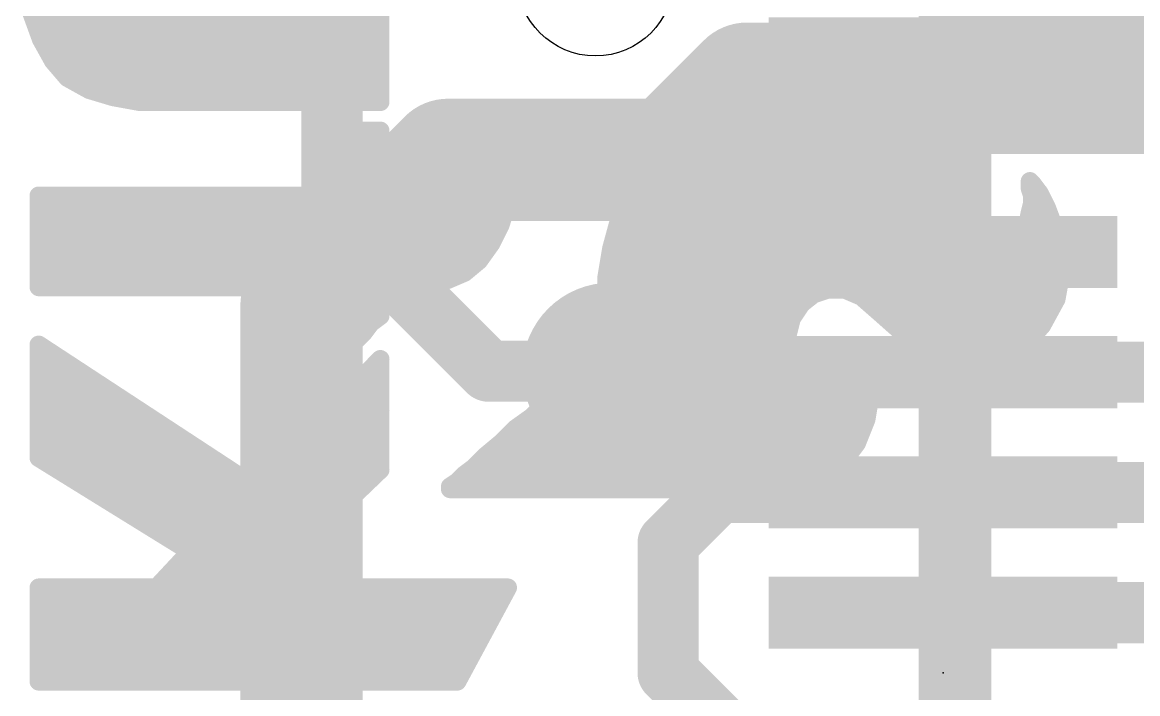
# Model space of a CAD drawing. Extents: x -29 to 78, y -18 to 28.
# Drawn here: x 2.523 to 7.159, y 10.708 to 13.5 of the extents above; entities that cross this region are included whole.
import ezdxf

# ---------------------------------------------------------------- set-up
doc = ezdxf.new("R2010")
doc.units = 0
for name, color, linetype in [('1', 12, 'CONTINUOUS'), ('16', 53, 'CONTINUOUS'), ('18', 110, 'CONTINUOUS'), ('20', 53, 'CONTINUOUS'), ('22', 40, 'CONTINUOUS'), ('23', 53, 'CONTINUOUS'), ('51', 53, 'CONTINUOUS')]:
    doc.layers.add(name, color=color, linetype=linetype)

# ---------------------------------------------------------------- blocks, each defined once
blk = doc.blocks.new('RECT')
blk.add_solid([(-0.5, -0.5), (0.5, -0.5), (-0.5, 0.5), (0.5, 0.5)])
blk = doc.blocks.new('ROUNDV')
at = {"const_width": 0.5}
blk.add_lwpolyline([(0, -0.25, 1), (0, 0.25, 1), (0, -0.25)], format="xyb", dxfattribs=at)

msp = doc.modelspace()

# ---------------------------------------------------------------- linework, layer by layer
at = {"layer": '1'}
for points, const_width in [([(6.35, 15.875), (6.35, 5.715)], 0.2032), ([(5.5353, 13.245), (5.2185, 12.9282)], 0.508), ([(6.35, 13.245), (5.5353, 13.245)], 0.508), ([(6.35, 13.245), (9.181, 13.245)], 0.5842), ([(4.2922, 12.9282), (3.683, 12.319)], 0.508), ([(5.2185, 12.9282), (4.2922, 12.9282)], 0.508), ([(3.683, 12.319), (3.683, 9.398)], 0.508), ([(4.973, 12.045), (4.969, 12.049)], 0.254), ([(6.35, 12.045), (4.973, 12.045)], 0.254), ([(6.35, 12.045), (11.41, 12.045)], 0.254), ([(5.4169, 11.545), (5.207, 11.3351)], 0.254), ([(6.35, 11.545), (5.4169, 11.545)], 0.254), ([(6.35, 11.545), (9.41, 11.545)], 0.254), ([(5.207, 11.3351), (5.207, 10.795)], 0.254), ([(6.35, 11.045), (7.37, 11.045)], 0.254), ([(5.207, 10.795), (5.457, 10.545)], 0.254)]:
    msp.add_lwpolyline(points, dxfattribs=dict(at, const_width=const_width))
for points, const_width in [([(5.5353, 13.372, 1), (5.5353, 13.118)], 0.254), ([(5.6251, 13.1552, 1), (5.4455, 13.3348)], 0.254), ([(6.35, 13.3911, 1), (6.35, 13.099)], 0.2921), ([(6.35, 13.118, 1), (6.35, 13.372)], 0.254), ([(4.2922, 13.0552, 1), (4.2922, 12.8012)], 0.254), ([(4.382, 12.8384, 1), (4.2024, 13.018)], 0.254), ([(5.2185, 12.8012, 1), (5.2185, 13.0552)], 0.254), ([(5.1287, 13.018, 1), (5.3083, 12.8384)], 0.254), ([(3.81, 12.319, 1), (3.556, 12.319)], 0.254), ([(3.5932, 12.4088, 1), (3.7728, 12.2292)], 0.254), ([(5.0139, 12.0939, 1), (4.9241, 12.0041)], 0.127), ([(4.973, 12.1085, 1), (4.973, 11.9815)], 0.127), ([(4.9281, 12.0001, 1), (5.0179, 12.0899)], 0.127), ([(6.35, 12.1085, 1), (6.35, 11.9815)], 0.127), ([(6.35, 11.9815, 1), (6.35, 12.1085)], 0.127), ([(5.4169, 11.6085, 1), (5.4169, 11.4815)], 0.127), ([(5.4619, 11.5001, 1), (5.372, 11.5899)], 0.127), ([(6.35, 11.6085, 1), (6.35, 11.4815)], 0.127), ([(6.35, 11.4815, 1), (6.35, 11.6085)], 0.127), ([(5.2705, 11.3351, 1), (5.1435, 11.3351)], 0.127), ([(5.1621, 11.38, 1), (5.2519, 11.2901)], 0.127), ([(6.35, 11.1085, 1), (6.35, 10.9815)], 0.127), ([(5.2519, 10.8399, 1), (5.1621, 10.7501)], 0.127), ([(5.1435, 10.795, 1), (5.2705, 10.795)], 0.127)]:
    msp.add_lwpolyline(points, format="xyb", dxfattribs=dict(at, const_width=const_width))
at = {"layer": '16'}
for points, const_width in [([(6.35, 15.875), (6.35, 5.715)], 0.2032), ([(3.81, 12.7), (3.81, 15.494)], 0.254), ([(4.461, 12.049), (3.81, 12.7)], 0.254), ([(4.969, 12.049), (4.461, 12.049)], 0.254)]:
    msp.add_lwpolyline(points, dxfattribs=dict(at, const_width=const_width))
at = {"layer": '16', "const_width": 0.127}
for points in [[(3.8549, 12.7449, 1), (3.7651, 12.6551)], [(3.7465, 12.7, 1), (3.8735, 12.7)], [(4.461, 12.1125, 1), (4.461, 11.9855)], [(4.4161, 12.0041, 1), (4.5059, 12.0939)], [(4.969, 11.9855, 1), (4.969, 12.1125)]]:
    msp.add_lwpolyline(points, format="xyb", dxfattribs=at)
at = {"layer": '20'}
msp.add_circle((4.905, 13.685), 0.325, dxfattribs=at)
at = {"layer": '22', "const_width": 0.0762}
for points in [[(4.011, 13.169), (4.011, 13.549)], [(2.561, 13.539), (2.601, 13.429)], [(2.5798, 13.4874), (4.011, 13.4874)], [(2.601, 13.429), (2.651, 13.339)], [(2.6109, 13.4112), (4.011, 13.4112)], [(2.651, 13.339), (2.711, 13.269)], [(2.6544, 13.335), (4.011, 13.335)], [(2.711, 13.269), (2.801, 13.219)], [(2.7294, 13.2588), (4.011, 13.2588)], [(5.521, 13.199), (5.701, 13.249)], [(5.701, 13.249), (5.881, 13.259)], [(5.8774, 13.2588), (5.8821, 13.2588)], [(5.881, 13.259), (6.041, 13.229)], [(6.041, 13.229), (6.181, 13.179)], [(2.801, 13.219), (2.901, 13.189)], [(2.901, 13.189), (3.011, 13.169)], [(2.9362, 13.1826), (4.011, 13.1826)], [(5.341, 13.099), (5.521, 13.199)], [(5.4915, 13.1826), (6.1709, 13.1826)], [(6.181, 13.179), (6.301, 13.109)], [(3.011, 13.169), (4.011, 13.169)], [(5.251, 13.029), (5.341, 13.099)], [(5.3543, 13.1064), (6.3039, 13.1064)], [(6.301, 13.109), (6.391, 13.029)], [(4.011, 13.049), (3.751, 13.049)], [(3.751, 13.049), (3.751, 12.779)], [(4.011, 12.779), (4.011, 13.049)], [(4.531, 13.069), (4.251, 13.069)], [(4.251, 13.069), (4.251, 12.899)], [(4.541, 13.049), (4.531, 13.069)], [(4.541, 12.759), (4.541, 13.049)], [(3.751, 13.0302), (4.011, 13.0302)], [(4.251, 13.0302), (4.541, 13.0302)], [(5.171, 12.949), (5.251, 13.029)], [(5.2525, 13.0302), (6.3897, 13.0302)], [(6.391, 13.029), (6.431, 12.949)], [(3.751, 12.954), (4.011, 12.954)], [(4.251, 12.954), (4.541, 12.954)], [(5.101, 12.869), (5.171, 12.949)], [(5.176, 12.954), (6.4285, 12.954)], [(6.351, 12.949), (6.291, 12.929)], [(6.431, 12.949), (6.351, 12.949)], [(4.251, 12.899), (4.241, 12.859)], [(6.271, 12.899), (6.261, 12.869)], [(6.291, 12.929), (6.271, 12.899)], [(3.751, 12.8778), (4.011, 12.8778)], [(4.241, 12.859), (4.221, 12.819)], [(4.2457, 12.8778), (4.541, 12.8778)], [(5.041, 12.769), (5.101, 12.869)], [(5.1087, 12.8778), (6.2639, 12.8778)], [(6.261, 12.869), (6.261, 12.799)], [(4.221, 12.819), (4.191, 12.799)], [(6.711, 12.809), (6.711, 12.839)], [(6.711, 12.839), (6.721, 12.829)], [(6.721, 12.779), (6.711, 12.809)], [(6.721, 12.829), (6.751, 12.789)], [(3.751, 12.779), (2.591, 12.779)], [(2.591, 12.779), (2.591, 12.399)], [(3.751, 12.8016), (4.011, 12.8016)], [(4.091, 12.779), (4.011, 12.779)], [(4.131, 12.789), (4.091, 12.779)], [(4.171, 12.789), (4.131, 12.789)], [(4.191, 12.799), (4.171, 12.789)], [(4.1949, 12.8016), (4.541, 12.8016)], [(4.511, 12.659), (4.541, 12.759)], [(5.001, 12.669), (5.041, 12.769)], [(5.0606, 12.8016), (6.261, 12.8016)], [(6.261, 12.799), (6.301, 12.719)], [(6.7135, 12.8016), (6.7416, 12.8016)], [(6.721, 12.749), (6.721, 12.779)], [(6.751, 12.789), (6.781, 12.729)], [(2.591, 12.7254), (4.5309, 12.7254)], [(5.0236, 12.7254), (6.2978, 12.7254)], [(6.301, 12.719), (6.321, 12.689)], [(6.711, 12.709), (6.721, 12.749)], [(6.7151, 12.7254), (6.7824, 12.7254)], [(6.781, 12.729), (6.811, 12.649)], [(4.971, 12.559), (5.001, 12.669)], [(6.321, 12.689), (6.351, 12.649)], [(6.701, 12.659), (6.711, 12.709)], [(2.591, 12.6492), (4.5061, 12.6492)], [(4.471, 12.579), (4.511, 12.659)], [(4.9956, 12.6492), (6.3509, 12.6492)], [(6.351, 12.649), (6.371, 12.619)], [(6.371, 12.619), (6.401, 12.589)], [(6.651, 12.579), (6.681, 12.619)], [(6.681, 12.619), (6.701, 12.659)], [(6.6961, 12.6492), (6.8109, 12.6492)], [(6.811, 12.649), (6.841, 12.559)], [(2.591, 12.573), (4.4667, 12.573)], [(4.421, 12.509), (4.471, 12.579)], [(4.9748, 12.573), (6.433, 12.573)], [(6.401, 12.589), (6.441, 12.569)], [(6.621, 12.559), (6.651, 12.579)], [(6.642, 12.573), (6.8363, 12.573)], [(4.951, 12.439), (4.971, 12.559)], [(6.441, 12.569), (6.471, 12.549)], [(6.471, 12.549), (6.511, 12.539)], [(6.511, 12.539), (6.541, 12.529)], [(6.541, 12.529), (6.571, 12.539)], [(6.571, 12.539), (6.591, 12.549)], [(6.591, 12.549), (6.621, 12.559)], [(6.841, 12.559), (6.841, 12.459)], [(2.591, 12.4968), (4.4064, 12.4968)], [(4.361, 12.459), (4.421, 12.509)], [(4.9606, 12.4968), (6.841, 12.4968)], [(4.291, 12.429), (4.361, 12.459)], [(4.951, 12.249), (4.951, 12.439)], [(6.841, 12.459), (6.821, 12.349)], [(2.591, 12.4206), (4.2686, 12.4206)], [(2.591, 12.399), (3.751, 12.399)], [(3.751, 12.399), (3.751, 12.009)], [(4.011, 12.279), (4.011, 12.399)], [(4.011, 12.399), (4.211, 12.399)], [(4.211, 12.399), (4.291, 12.429)], [(4.951, 12.4206), (6.834, 12.4206)], [(5.871, 12.389), (5.811, 12.369)], [(5.941, 12.389), (5.871, 12.389)], [(6.011, 12.359), (5.941, 12.389)], [(3.751, 12.3444), (4.011, 12.3444)], [(4.951, 12.3444), (5.7803, 12.3444)], [(5.811, 12.369), (5.761, 12.329)], [(6.091, 12.289), (6.011, 12.359)], [(6.0277, 12.3444), (6.8185, 12.3444)], [(6.821, 12.349), (6.761, 12.239)], [(5.761, 12.329), (5.721, 12.269)], [(3.751, 12.2682), (3.9966, 12.2682)], [(3.941, 12.209), (3.971, 12.249)], [(3.971, 12.249), (4.011, 12.279)], [(4.941, 12.189), (4.951, 12.249)], [(4.951, 12.2682), (5.7208, 12.2682)], [(5.721, 12.269), (5.701, 12.189)], [(6.181, 12.209), (6.091, 12.289)], [(6.1144, 12.2682), (6.7769, 12.2682)], [(3.781, 12.049), (3.941, 12.209)], [(6.261, 12.139), (6.181, 12.209)], [(6.761, 12.239), (6.681, 12.149)], [(3.491, 11.569), (2.591, 12.159)], [(2.591, 12.159), (2.591, 11.689)], [(3.751, 12.192), (3.924, 12.192)], [(4.911, 12.139), (4.941, 12.189)], [(4.9415, 12.192), (5.7018, 12.192)], [(5.701, 12.189), (5.701, 12.109)], [(6.2004, 12.192), (6.7192, 12.192)], [(2.591, 12.1158), (2.6569, 12.1158)], [(3.751, 12.1158), (3.8478, 12.1158)], [(4.831, 12.039), (4.911, 12.139)], [(4.8924, 12.1158), (5.701, 12.1158)], [(5.701, 12.109), (5.711, 12.059)], [(6.351, 12.089), (6.261, 12.139)], [(6.3028, 12.1158), (6.6345, 12.1158)], [(6.681, 12.149), (6.611, 12.099)], [(4.011, 12.099), (3.491, 11.569)], [(4.011, 11.639), (4.011, 12.099)], [(6.011, 12.059), (6.021, 12.069)], [(6.021, 12.069), (6.031, 12.049)], [(6.441, 12.069), (6.351, 12.089)], [(6.521, 12.069), (6.441, 12.069)], [(6.611, 12.099), (6.521, 12.069)], [(2.591, 12.0396), (2.7731, 12.0396)], [(3.751, 12.009), (3.781, 12.049)], [(3.751, 12.0396), (3.774, 12.0396)], [(3.9527, 12.0396), (4.011, 12.0396)], [(4.771, 11.989), (4.831, 12.039)], [(4.8315, 12.0396), (5.7188, 12.0396)], [(5.711, 12.059), (5.731, 12.009)], [(5.981, 11.989), (5.991, 12.019)], [(5.991, 12.019), (6.011, 12.059)], [(6.0013, 12.0396), (6.031, 12.0396)], [(6.031, 12.049), (6.031, 12.029)], [(6.031, 12.029), (6.041, 11.989)], [(4.641, 11.859), (4.771, 11.989)], [(5.731, 12.009), (5.751, 11.979)], [(5.751, 11.979), (5.781, 11.949)], [(5.941, 11.949), (5.981, 11.989)], [(6.041, 11.989), (6.041, 11.909)], [(2.591, 11.9634), (2.8894, 11.9634)], [(3.878, 11.9634), (4.011, 11.9634)], [(4.7454, 11.9634), (5.7666, 11.9634)], [(5.781, 11.949), (5.821, 11.929)], [(5.821, 11.929), (5.851, 11.919)], [(5.881, 11.919), (5.911, 11.929)], [(5.911, 11.929), (5.941, 11.949)], [(5.9554, 11.9634), (6.041, 11.9634)], [(2.591, 11.8872), (3.0056, 11.8872)], [(3.8032, 11.8872), (4.011, 11.8872)], [(4.6692, 11.8872), (6.0374, 11.8872)], [(5.851, 11.919), (5.881, 11.919)], [(6.041, 11.909), (6.031, 11.849)], [(4.571, 11.809), (4.641, 11.859)], [(6.031, 11.849), (5.991, 11.749)], [(2.591, 11.811), (3.1219, 11.811)], [(3.7284, 11.811), (4.011, 11.811)], [(4.511, 11.749), (4.571, 11.809)], [(4.5738, 11.811), (6.0158, 11.811)], [(4.451, 11.699), (4.511, 11.749)], [(5.991, 11.749), (5.961, 11.709)], [(2.591, 11.7348), (3.2381, 11.7348)], [(3.6537, 11.7348), (4.011, 11.7348)], [(4.401, 11.649), (4.451, 11.699)], [(4.494, 11.7348), (5.9804, 11.7348)], [(5.961, 11.709), (5.931, 11.659)], [(2.591, 11.689), (3.221, 11.299)], [(2.6401, 11.6586), (3.3543, 11.6586)], [(3.5789, 11.6586), (4.011, 11.6586)], [(4.361, 11.619), (4.401, 11.649)], [(4.4106, 11.6586), (5.9303, 11.6586)], [(5.931, 11.659), (5.881, 11.629)], [(3.501, 11.149), (4.011, 11.639)], [(4.331, 11.589), (4.361, 11.619)], [(5.821, 11.599), (5.761, 11.579)], [(5.881, 11.629), (5.821, 11.599)], [(2.7632, 11.5824), (3.4706, 11.5824)], [(3.5042, 11.5824), (3.9521, 11.5824)], [(4.301, 11.569), (4.331, 11.589)], [(4.301, 11.559), (4.301, 11.569)], [(5.581, 11.559), (4.301, 11.559)], [(4.3211, 11.5824), (5.7712, 11.5824)], [(5.761, 11.579), (5.581, 11.559)], [(2.8863, 11.5062), (3.8728, 11.5062)], [(3.0094, 11.43), (3.7935, 11.43)], [(3.1325, 11.3538), (3.7142, 11.3538)], [(3.221, 11.299), (3.081, 11.149)], [(3.201, 11.2776), (3.6348, 11.2776)], [(3.1299, 11.2014), (3.5555, 11.2014)], [(3.081, 11.149), (2.591, 11.149)], [(2.591, 11.149), (2.591, 10.759)], [(4.541, 11.149), (3.501, 11.149)], [(4.331, 10.759), (4.541, 11.149)], [(2.591, 11.1252), (4.5282, 11.1252)], [(2.591, 11.049), (4.4872, 11.049)], [(2.591, 10.9728), (4.4461, 10.9728)], [(2.591, 10.8966), (4.4051, 10.8966)], [(2.591, 10.8204), (4.3641, 10.8204)], [(2.591, 10.759), (4.331, 10.759)]]:
    msp.add_lwpolyline(points, dxfattribs=at)
at = {"layer": '22', "const_width": 0.0381}
for points in [[(2.5798, 13.5065, 1), (2.5798, 13.4684)], [(4.011, 13.4684, 1), (4.011, 13.5065)], [(2.6177, 13.4383, 1), (2.5843, 13.4197)], [(2.5831, 13.4225, 1), (2.6189, 13.4355)], [(2.6109, 13.4303, 1), (2.6109, 13.3922)], [(4.011, 13.3922, 1), (4.011, 13.4303)], [(2.6655, 13.3514, 1), (2.6365, 13.3266)], [(2.6343, 13.3297, 1), (2.6677, 13.3483)], [(2.6544, 13.3541, 1), (2.6544, 13.316)], [(4.011, 13.316, 1), (4.011, 13.3541)], [(2.7203, 13.2857, 1), (2.7017, 13.2523)], [(2.6965, 13.2566, 1), (2.7255, 13.2814)], [(2.7294, 13.2779, 1), (2.7294, 13.2398)], [(4.011, 13.2398, 1), (4.011, 13.2779)], [(5.6999, 13.268, 1), (5.7021, 13.23)], [(5.7061, 13.2306, 1), (5.6959, 13.2674)], [(5.8774, 13.2779, 1), (5.8774, 13.2398)], [(5.8845, 13.2777, 1), (5.8775, 13.2403)], [(5.8821, 13.24, 1), (5.8799, 13.278)], [(5.8821, 13.2398, 1), (5.8821, 13.2779)], [(6.0474, 13.2469, 1), (6.0346, 13.2111)], [(6.0375, 13.2103, 1), (6.0445, 13.2477)], [(2.8065, 13.2372, 1), (2.7955, 13.2008)], [(2.7917, 13.2023, 1), (2.8103, 13.2357)], [(2.9044, 13.2077, 1), (2.8976, 13.1703)], [(2.8955, 13.1708, 1), (2.9065, 13.2072)], [(2.9362, 13.2017, 1), (2.9362, 13.1636)], [(4.011, 13.1636, 1), (4.011, 13.2017)], [(5.4915, 13.2017, 1), (5.4915, 13.1636)], [(5.5159, 13.2174, 1), (5.5261, 13.1806)], [(5.5303, 13.1823, 1), (5.5117, 13.2157)], [(6.1906, 13.1955, 1), (6.1714, 13.1625)], [(6.1709, 13.1636, 1), (6.1709, 13.2017)], [(6.1746, 13.1611, 1), (6.1874, 13.1969)], [(3.011, 13.1881, 1), (3.011, 13.15)], [(3.0076, 13.1503, 1), (3.0144, 13.1877)], [(3.992, 13.169, 1), (4.0301, 13.169)], [(4.011, 13.15, 1), (4.011, 13.1881)], [(5.3317, 13.1157, 1), (5.3503, 13.0823)], [(5.3527, 13.084, 1), (5.3293, 13.114)], [(5.3543, 13.1255, 1), (5.3543, 13.0874)], [(6.3137, 13.1232, 1), (6.2883, 13.0948)], [(6.2914, 13.0925, 1), (6.3106, 13.1255)], [(6.3039, 13.0874, 1), (6.3039, 13.1255)], [(3.751, 13.0681, 1), (3.751, 13.03)], [(3.7701, 13.049, 1), (3.732, 13.049)], [(4.0301, 13.049, 1), (3.992, 13.049)], [(4.011, 13.03, 1), (4.011, 13.0681)], [(4.251, 13.0881, 1), (4.251, 13.05)], [(4.2701, 13.069, 1), (4.232, 13.069)], [(4.548, 13.0775, 1), (4.514, 13.0605)], [(4.5601, 13.049, 1), (4.522, 13.049)], [(4.524, 13.0405, 1), (4.558, 13.0575)], [(4.531, 13.05, 1), (4.531, 13.0881)], [(3.751, 13.0493, 1), (3.751, 13.0112)], [(4.011, 13.0112, 1), (4.011, 13.0493)], [(4.251, 13.0493, 1), (4.251, 13.0112)], [(4.541, 13.0112, 1), (4.541, 13.0493)], [(5.2393, 13.044, 1), (5.2627, 13.014)], [(5.2525, 13.0493, 1), (5.2525, 13.0112)], [(5.2645, 13.0155, 1), (5.2375, 13.0425)], [(6.408, 13.0375, 1), (6.374, 13.0205)], [(6.3783, 13.0148, 1), (6.4037, 13.0432)], [(6.3897, 13.0112, 1), (6.3897, 13.0493)], [(3.751, 12.9731, 1), (3.751, 12.935)], [(4.011, 12.935, 1), (4.011, 12.9731)], [(4.251, 12.9731, 1), (4.251, 12.935)], [(4.541, 12.935, 1), (4.541, 12.9731)], [(5.1575, 12.9625, 1), (5.1845, 12.9355)], [(5.1853, 12.9365, 1), (5.1567, 12.9615)], [(5.176, 12.9731, 1), (5.176, 12.935)], [(6.351, 12.968, 1), (6.351, 12.9299)], [(6.357, 12.9309, 1), (6.345, 12.9671)], [(6.4285, 12.935, 1), (6.4285, 12.9731)], [(6.431, 12.9299, 1), (6.431, 12.968)], [(4.2695, 12.8944, 1), (4.2325, 12.9036)], [(6.2891, 12.893, 1), (6.2529, 12.905)], [(6.285, 12.9471, 1), (6.297, 12.9109)], [(6.3069, 12.9184, 1), (6.2751, 12.9396)], [(6.414, 12.9405, 1), (6.448, 12.9575)], [(3.751, 12.8969, 1), (3.751, 12.8588)], [(4.011, 12.8588, 1), (4.011, 12.8969)], [(4.258, 12.8505, 1), (4.224, 12.8675)], [(4.2457, 12.8969, 1), (4.2457, 12.8588)], [(4.232, 12.899, 1), (4.2701, 12.899)], [(4.541, 12.8588, 1), (4.541, 12.8969)], [(5.0867, 12.8815, 1), (5.1153, 12.8565)], [(5.1173, 12.8592, 1), (5.0847, 12.8788)], [(5.1087, 12.8969, 1), (5.1087, 12.8588)], [(6.2801, 12.869, 1), (6.242, 12.869)], [(6.2429, 12.875, 1), (6.2791, 12.863)], [(6.2551, 12.9096, 1), (6.2869, 12.8884)], [(6.2639, 12.8588, 1), (6.2639, 12.8969)], [(4.204, 12.8275, 1), (4.238, 12.8105)], [(4.2316, 12.8031, 1), (4.2104, 12.8349)], [(4.2225, 12.8636, 1), (4.2595, 12.8544)], [(6.7245, 12.8525, 1), (6.6975, 12.8255)], [(6.7291, 12.815, 1), (6.6929, 12.803)], [(6.7301, 12.839, 1), (6.692, 12.839)], [(6.7362, 12.8404, 1), (6.7058, 12.8176)], [(6.7075, 12.8155, 1), (6.7345, 12.8425)], [(2.591, 12.798, 1), (2.591, 12.7599)], [(2.6101, 12.779, 1), (2.572, 12.779)], [(3.751, 12.8207, 1), (3.751, 12.7826)], [(3.732, 12.779, 1), (3.7701, 12.779)], [(3.751, 12.7599, 1), (3.751, 12.798)], [(4.011, 12.798, 1), (4.011, 12.7599)], [(3.992, 12.779, 1), (4.0301, 12.779)], [(4.011, 12.7826, 1), (4.011, 12.8207)], [(4.0864, 12.7975, 1), (4.0956, 12.7605)], [(4.091, 12.7599, 1), (4.091, 12.798)], [(4.131, 12.8081, 1), (4.131, 12.77)], [(4.1356, 12.7705, 1), (4.1264, 12.8075)], [(4.1625, 12.806, 1), (4.1795, 12.772)], [(4.171, 12.77, 1), (4.171, 12.8081)], [(4.1804, 12.8149, 1), (4.2016, 12.7831)], [(4.1949, 12.8207, 1), (4.1949, 12.7826)], [(4.1995, 12.782, 1), (4.1825, 12.816)], [(4.5592, 12.7535, 1), (4.5228, 12.7645)], [(4.541, 12.7826, 1), (4.541, 12.8207)], [(5.0247, 12.7788, 1), (5.0573, 12.7592)], [(5.0587, 12.7619, 1), (5.0233, 12.7761)], [(5.0606, 12.8207, 1), (5.0606, 12.7826)], [(6.278, 12.8075, 1), (6.244, 12.7905)], [(6.242, 12.799, 1), (6.2801, 12.799)], [(6.261, 12.7826, 1), (6.261, 12.8207)], [(6.692, 12.809, 1), (6.7301, 12.809)], [(6.7135, 12.8207, 1), (6.7135, 12.7826)], [(6.7401, 12.779, 1), (6.702, 12.779)], [(6.7029, 12.773, 1), (6.7391, 12.785)], [(6.768, 12.7975, 1), (6.734, 12.7805)], [(6.7358, 12.7776, 1), (6.7662, 12.8004)], [(6.7416, 12.7826, 1), (6.7416, 12.8207)], [(2.591, 12.7445, 1), (2.591, 12.7064)], [(4.522, 12.759, 1), (4.5601, 12.759)], [(4.5309, 12.7064, 1), (4.5309, 12.7445)], [(5.0236, 12.7445, 1), (5.0236, 12.7064)], [(6.3169, 12.7296, 1), (6.2851, 12.7084)], [(6.2978, 12.7064, 1), (6.2978, 12.7445)], [(6.7151, 12.7445, 1), (6.7151, 12.7064)], [(6.702, 12.749, 1), (6.7401, 12.749)], [(6.7395, 12.7444, 1), (6.7025, 12.7536)], [(6.7988, 12.7357, 1), (6.7632, 12.7223)], [(6.764, 12.7205, 1), (6.798, 12.7375)], [(6.7824, 12.7064, 1), (6.7824, 12.7445)], [(5.0194, 12.664, 1), (4.9826, 12.674)], [(6.284, 12.7105, 1), (6.318, 12.7275)], [(6.3362, 12.7004, 1), (6.3058, 12.6776)], [(6.3051, 12.6784, 1), (6.3369, 12.6996)], [(6.6925, 12.7136, 1), (6.7295, 12.7044)], [(6.7297, 12.7053, 1), (6.6923, 12.7127)], [(2.591, 12.6683, 1), (2.591, 12.6302)], [(4.4928, 12.6645, 1), (4.5292, 12.6535)], [(4.528, 12.6505, 1), (4.494, 12.6675)], [(4.5061, 12.6302, 1), (4.5061, 12.6683)], [(4.9956, 12.6683, 1), (4.9956, 12.6302)], [(4.9833, 12.6761, 1), (5.0187, 12.6619)], [(6.3669, 12.6596, 1), (6.3351, 12.6384)], [(6.3358, 12.6376, 1), (6.3662, 12.6604)], [(6.3509, 12.6302, 1), (6.3509, 12.6683)], [(6.3845, 12.6325, 1), (6.3575, 12.6055)], [(6.6962, 12.6076, 1), (6.6658, 12.6304)], [(6.6961, 12.6683, 1), (6.6961, 12.6302)], [(6.6823, 12.6627, 1), (6.7197, 12.6553)], [(6.718, 12.6505, 1), (6.684, 12.6675)], [(6.8291, 12.655, 1), (6.7929, 12.643)], [(6.7932, 12.6423, 1), (6.8288, 12.6557)], [(6.8109, 12.6302, 1), (6.8109, 12.6683)], [(2.591, 12.5921, 1), (2.591, 12.554)], [(4.4865, 12.5679, 1), (4.4555, 12.5901)], [(4.4667, 12.554, 1), (4.4667, 12.5921)], [(4.9748, 12.5921, 1), (4.9748, 12.554)], [(6.3551, 12.6084, 1), (6.3869, 12.6296)], [(6.4095, 12.606, 1), (6.3925, 12.572)], [(6.3875, 12.5755, 1), (6.4145, 12.6025)], [(6.433, 12.554, 1), (6.433, 12.5921)], [(6.642, 12.5921, 1), (6.642, 12.554)], [(6.6616, 12.5631, 1), (6.6404, 12.5949)], [(6.664, 12.6275, 1), (6.698, 12.6105)], [(6.8363, 12.554, 1), (6.8363, 12.5921)], [(4.454, 12.5875, 1), (4.488, 12.5705)], [(4.9526, 12.564, 1), (4.9894, 12.554)], [(4.9898, 12.5559, 1), (4.9522, 12.5621)], [(6.4516, 12.5849, 1), (6.4304, 12.5531)], [(6.4325, 12.552, 1), (6.4495, 12.586)], [(6.4756, 12.5675, 1), (6.4664, 12.5305)], [(6.4604, 12.5331, 1), (6.4816, 12.5649)], [(6.517, 12.5571, 1), (6.505, 12.5209)], [(6.5064, 12.5205, 1), (6.5156, 12.5575)], [(6.535, 12.5471, 1), (6.547, 12.5109)], [(6.535, 12.5109, 1), (6.547, 12.5471)], [(6.5625, 12.556, 1), (6.5795, 12.522)], [(6.577, 12.5209, 1), (6.565, 12.5571)], [(6.585, 12.5671, 1), (6.597, 12.5309)], [(6.5995, 12.532, 1), (6.5825, 12.566)], [(6.6104, 12.5749, 1), (6.6316, 12.5431)], [(6.627, 12.5409, 1), (6.615, 12.5771)], [(6.6358, 12.5904, 1), (6.6662, 12.5676)], [(6.8601, 12.559, 1), (6.822, 12.559)], [(6.8229, 12.553, 1), (6.8591, 12.565)], [(2.591, 12.5159, 1), (2.591, 12.4778)], [(4.4055, 12.5201, 1), (4.4365, 12.4979)], [(4.4064, 12.4778, 1), (4.4064, 12.5159)], [(4.4332, 12.4944, 1), (4.4088, 12.5236)], [(4.9606, 12.5159, 1), (4.9606, 12.4778)], [(6.841, 12.4778, 1), (6.841, 12.5159)], [(4.3488, 12.4736, 1), (4.3732, 12.4444)], [(4.3685, 12.4415, 1), (4.3535, 12.4765)], [(4.9701, 12.439, 1), (4.932, 12.439)], [(6.822, 12.459, 1), (6.8601, 12.459)], [(6.8597, 12.4556, 1), (6.8223, 12.4624)], [(2.591, 12.4397, 1), (2.591, 12.4016)], [(2.591, 12.4181, 1), (2.591, 12.38)], [(3.7701, 12.399, 1), (3.732, 12.399)], [(3.751, 12.38, 1), (3.751, 12.4181)], [(4.011, 12.4181, 1), (4.011, 12.38)], [(4.0301, 12.399, 1), (3.992, 12.399)], [(4.2043, 12.4168, 1), (4.2177, 12.3812)], [(4.211, 12.38, 1), (4.211, 12.4181)], [(4.2686, 12.4016, 1), (4.2686, 12.4397)], [(4.2835, 12.4465, 1), (4.2985, 12.4115)], [(4.2977, 12.4112, 1), (4.2843, 12.4468)], [(4.9322, 12.4421, 1), (4.9698, 12.4359)], [(4.951, 12.4397, 1), (4.951, 12.4016)], [(5.871, 12.4081, 1), (5.871, 12.37)], [(5.877, 12.3709, 1), (5.865, 12.4071)], [(5.9485, 12.4065, 1), (5.9335, 12.3715)], [(5.941, 12.37, 1), (5.941, 12.4081)], [(6.834, 12.4016, 1), (6.834, 12.4397)], [(2.572, 12.399, 1), (2.6101, 12.399)], [(3.751, 12.3635, 1), (3.751, 12.3254)], [(4.011, 12.3254, 1), (4.011, 12.3635)], [(4.951, 12.3635, 1), (4.951, 12.3254)], [(5.7803, 12.3254, 1), (5.7803, 12.3635)], [(5.805, 12.3871, 1), (5.817, 12.3509)], [(5.8229, 12.3541, 1), (5.7991, 12.3839)], [(6.0235, 12.3733, 1), (5.9985, 12.3447)], [(6.0035, 12.3415, 1), (6.0185, 12.3765)], [(6.0277, 12.3635, 1), (6.0277, 12.3254)], [(6.8377, 12.3399, 1), (6.8043, 12.3581)], [(6.8185, 12.3254, 1), (6.8185, 12.3635)], [(5.7491, 12.3439, 1), (5.7729, 12.3141)], [(5.7769, 12.3184, 1), (5.7451, 12.3396)], [(6.8023, 12.3524, 1), (6.8397, 12.3456)], [(3.751, 12.2873, 1), (3.751, 12.2492)], [(3.9862, 12.2376, 1), (3.9558, 12.2604)], [(3.992, 12.279, 1), (4.0301, 12.279)], [(3.9966, 12.2492, 1), (3.9966, 12.2873)], [(4.0224, 12.2638, 1), (3.9996, 12.2942)], [(4.951, 12.2873, 1), (4.951, 12.2492)], [(4.9698, 12.2459, 1), (4.9322, 12.2521)], [(5.7051, 12.2796, 1), (5.7369, 12.2584)], [(5.7395, 12.2644, 1), (5.7025, 12.2736)], [(5.7208, 12.2492, 1), (5.7208, 12.2873)], [(6.1037, 12.3032, 1), (6.0783, 12.2748)], [(6.0785, 12.2747, 1), (6.1035, 12.3033)], [(6.1144, 12.2873, 1), (6.1144, 12.2492)], [(6.7769, 12.2492, 1), (6.7769, 12.2873)], [(3.9258, 12.2204, 1), (3.9562, 12.1976)], [(3.9545, 12.1955, 1), (3.9275, 12.2225)], [(3.9596, 12.2642, 1), (3.9824, 12.2338)], [(4.932, 12.249, 1), (4.9701, 12.249)], [(6.1935, 12.2233, 1), (6.1685, 12.1947)], [(6.1683, 12.1948, 1), (6.1937, 12.2232)], [(6.7443, 12.2481, 1), (6.7777, 12.2299)], [(6.7752, 12.2263, 1), (6.7468, 12.2517)], [(2.6101, 12.159, 1), (2.572, 12.159)], [(2.6014, 12.1749, 1), (2.5806, 12.1431)], [(3.751, 12.2111, 1), (3.751, 12.173)], [(3.924, 12.173, 1), (3.924, 12.2111)], [(4.9222, 12.1921, 1), (4.9598, 12.1859)], [(4.9415, 12.2111, 1), (4.9415, 12.173)], [(4.9573, 12.1792, 1), (4.9247, 12.1988)], [(5.6825, 12.1936, 1), (5.7195, 12.1844)], [(5.7201, 12.189, 1), (5.682, 12.189)], [(5.7018, 12.173, 1), (5.7018, 12.2111)], [(6.2004, 12.2111, 1), (6.2004, 12.173)], [(6.7192, 12.173, 1), (6.7192, 12.2111)], [(2.591, 12.1349, 1), (2.591, 12.0968)], [(2.6569, 12.0968, 1), (2.6569, 12.1349)], [(3.751, 12.1349, 1), (3.751, 12.0968)], [(3.8478, 12.0968, 1), (3.8478, 12.1349)], [(4.8924, 12.1349, 1), (4.8924, 12.0968)], [(4.8947, 12.1488, 1), (4.9273, 12.1292)], [(4.9259, 12.1271, 1), (4.8961, 12.1509)], [(5.7197, 12.1127, 1), (5.6823, 12.1053)], [(5.701, 12.0968, 1), (5.701, 12.1349)], [(6.2703, 12.1557, 1), (6.2517, 12.1223)], [(6.2485, 12.1247, 1), (6.2735, 12.1533)], [(6.3028, 12.1349, 1), (6.3028, 12.0968)], [(6.6345, 12.0968, 1), (6.6345, 12.1349)], [(6.6668, 12.1617, 1), (6.6952, 12.1363)], [(6.6921, 12.1335, 1), (6.6699, 12.1645)], [(4.0301, 12.099, 1), (3.992, 12.099)], [(4.0246, 12.0857, 1), (3.9974, 12.1123)], [(5.682, 12.109, 1), (5.7201, 12.109)], [(6.038, 12.0775, 1), (6.004, 12.0605)], [(6.0345, 12.0555, 1), (6.0075, 12.0825)], [(6.3551, 12.1076, 1), (6.3469, 12.0704)], [(6.3417, 12.0723, 1), (6.3603, 12.1057)], [(6.441, 12.0881, 1), (6.441, 12.05)], [(6.4369, 12.0504, 1), (6.4451, 12.0876)], [(6.515, 12.0871, 1), (6.527, 12.0509)], [(6.521, 12.05, 1), (6.521, 12.0881)], [(6.5999, 12.1145, 1), (6.6221, 12.0835)], [(6.617, 12.0809, 1), (6.605, 12.1171)], [(2.591, 12.0587, 1), (2.591, 12.0206)], [(2.7731, 12.0206, 1), (2.7731, 12.0587)], [(3.751, 12.0587, 1), (3.751, 12.0206)], [(3.7675, 12.0625, 1), (3.7945, 12.0355)], [(3.7962, 12.0376, 1), (3.7658, 12.0604)], [(3.774, 12.0206, 1), (3.774, 12.0587)], [(3.9527, 12.0587, 1), (3.9527, 12.0206)], [(4.011, 12.0206, 1), (4.011, 12.0587)], [(4.8161, 12.0509, 1), (4.8459, 12.0271)], [(4.8315, 12.0587, 1), (4.8315, 12.0206)], [(4.8432, 12.0244, 1), (4.8188, 12.0536)], [(5.7287, 12.0661, 1), (5.6933, 12.0519)], [(5.6923, 12.0553, 1), (5.7297, 12.0627)], [(5.7188, 12.0206, 1), (5.7188, 12.0587)], [(6.0091, 12.013, 1), (5.9729, 12.025)], [(6.0013, 12.0587, 1), (6.0013, 12.0206)], [(5.9975, 12.0725, 1), (6.0245, 12.0455)], [(6.028, 12.0505, 1), (5.994, 12.0675)], [(6.0501, 12.049, 1), (6.012, 12.049)], [(6.0495, 12.0336, 1), (6.0125, 12.0244)], [(6.014, 12.0405, 1), (6.048, 12.0575)], [(6.031, 12.0206, 1), (6.031, 12.0587)], [(3.7358, 12.0204, 1), (3.7662, 11.9976)], [(3.732, 12.009, 1), (3.7701, 12.009)], [(4.7588, 12.0036, 1), (4.7832, 11.9744)], [(4.7845, 11.9755, 1), (4.7575, 12.0025)], [(5.7469, 12.0196, 1), (5.7151, 11.9984)], [(5.7133, 12.0019, 1), (5.7487, 12.0161)], [(5.7645, 11.9925, 1), (5.7375, 11.9655)], [(5.7351, 11.9684, 1), (5.7669, 11.9896)], [(5.9629, 11.995, 1), (5.9991, 11.983)], [(5.9945, 11.9755, 1), (5.9675, 12.0025)], [(5.974, 12.0275, 1), (6.008, 12.0105)], [(6.012, 12.029, 1), (6.0501, 12.029)], [(6.0601, 11.989, 1), (6.022, 11.989)], [(6.0225, 11.9844, 1), (6.0595, 11.9936)], [(2.591, 11.9825, 1), (2.591, 11.9444)], [(2.8894, 11.9444, 1), (2.8894, 11.9825)], [(3.878, 11.9825, 1), (3.878, 11.9444)], [(4.011, 11.9444, 1), (4.011, 11.9825)], [(4.7454, 11.9825, 1), (4.7454, 11.9444)], [(5.7895, 11.966, 1), (5.7725, 11.932)], [(5.7666, 11.9444, 1), (5.7666, 11.9825)], [(5.7675, 11.9355, 1), (5.7945, 11.9625)], [(5.827, 11.9471, 1), (5.815, 11.9109)], [(5.8125, 11.912, 1), (5.8295, 11.946)], [(5.9004, 11.9449, 1), (5.9216, 11.9131)], [(5.917, 11.9109, 1), (5.905, 11.9471)], [(5.9275, 11.9625, 1), (5.9545, 11.9355)], [(5.9516, 11.9331, 1), (5.9304, 11.9649)], [(5.9554, 11.9825, 1), (5.9554, 11.9444)], [(6.041, 11.9444, 1), (6.041, 11.9825)], [(2.591, 11.9063, 1), (2.591, 11.8681)], [(3.0056, 11.8681, 1), (3.0056, 11.9063)], [(3.8032, 11.9063, 1), (3.8032, 11.8681)], [(4.011, 11.8681, 1), (4.011, 11.9063)], [(4.6692, 11.9063, 1), (4.6692, 11.8681)], [(5.851, 11.9381, 1), (5.851, 11.9)], [(5.845, 11.9009, 1), (5.857, 11.9371)], [(5.875, 11.9371, 1), (5.887, 11.9009)], [(5.881, 11.9, 1), (5.881, 11.9381)], [(6.022, 11.909, 1), (6.0601, 11.909)], [(6.0598, 11.9059, 1), (6.0222, 11.9121)], [(6.0374, 11.8681, 1), (6.0374, 11.9063)], [(4.6275, 11.8725, 1), (4.6545, 11.8455)], [(4.6521, 11.8435, 1), (4.6299, 11.8745)], [(6.0122, 11.8521, 1), (6.0498, 11.8459)], [(6.0487, 11.8419, 1), (6.0133, 11.8561)], [(2.591, 11.83, 1), (2.591, 11.7919)], [(3.1219, 11.7919, 1), (3.1219, 11.83)], [(3.7284, 11.83, 1), (3.7284, 11.7919)], [(4.011, 11.7919, 1), (4.011, 11.83)], [(4.5599, 11.8245, 1), (4.5821, 11.7935)], [(4.5738, 11.83, 1), (4.5738, 11.7919)], [(4.5845, 11.7955, 1), (4.5575, 11.8225)], [(6.0158, 11.7919, 1), (6.0158, 11.83)], [(4.4975, 11.7625, 1), (4.5245, 11.7355)], [(4.5232, 11.7344, 1), (4.4988, 11.7636)], [(6.0062, 11.7376, 1), (5.9758, 11.7604)], [(2.591, 11.7538, 1), (2.591, 11.7157)], [(3.2381, 11.7157, 1), (3.2381, 11.7538)], [(3.6537, 11.7538, 1), (3.6537, 11.7157)], [(4.011, 11.7157, 1), (4.011, 11.7538)], [(4.4388, 11.7136, 1), (4.4632, 11.6844)], [(4.4645, 11.6855, 1), (4.4375, 11.7125)], [(4.494, 11.7538, 1), (4.494, 11.7157)], [(5.9458, 11.7204, 1), (5.9762, 11.6976)], [(5.9773, 11.6992, 1), (5.9447, 11.7188)], [(5.9733, 11.7561, 1), (6.0087, 11.7419)], [(5.9804, 11.7157, 1), (5.9804, 11.7538)], [(2.601, 11.7052, 1), (2.581, 11.6728)], [(2.572, 11.689, 1), (2.6101, 11.689)], [(2.6401, 11.6776, 1), (2.6401, 11.6395)], [(3.3543, 11.6395, 1), (3.3543, 11.6776)], [(3.5789, 11.6776, 1), (3.5789, 11.6395)], [(4.011, 11.6395, 1), (4.011, 11.6776)], [(4.4124, 11.6338, 1), (4.3896, 11.6642)], [(4.4106, 11.6776, 1), (4.4106, 11.6395)], [(5.9147, 11.6688, 1), (5.9473, 11.6492)], [(5.9408, 11.6427, 1), (5.9212, 11.6753)], [(5.9303, 11.6395, 1), (5.9303, 11.6776)], [(3.992, 11.639, 1), (4.0301, 11.639)], [(4.0242, 11.6253, 1), (3.9978, 11.6527)], [(4.3496, 11.6342, 1), (4.3724, 11.6038)], [(4.3745, 11.6055, 1), (4.3475, 11.6325)], [(4.3875, 11.6625, 1), (4.4145, 11.6355)], [(5.827, 11.5809, 1), (5.815, 11.6171)], [(5.8712, 11.6453, 1), (5.8908, 11.6127)], [(5.8895, 11.612, 1), (5.8725, 11.646)], [(2.7632, 11.6014, 1), (2.7632, 11.5633)], [(3.4706, 11.5633, 1), (3.4706, 11.6014)], [(3.4774, 11.5823, 1), (3.5046, 11.5557)], [(3.4806, 11.5531, 1), (3.5014, 11.5849)], [(3.5042, 11.6014, 1), (3.5042, 11.5633)], [(3.9521, 11.5633, 1), (3.9521, 11.6014)], [(4.2904, 11.5849, 1), (4.3116, 11.5531)], [(4.301, 11.5781, 1), (4.301, 11.54)], [(4.3201, 11.569, 1), (4.282, 11.569)], [(4.3211, 11.6014, 1), (4.3211, 11.5633)], [(4.3175, 11.6025, 1), (4.3445, 11.5755)], [(4.3416, 11.5731, 1), (4.3204, 11.6049)], [(5.5789, 11.5779, 1), (5.5831, 11.5401)], [(5.581, 11.54, 1), (5.581, 11.5781)], [(5.755, 11.5971, 1), (5.767, 11.5609)], [(5.7631, 11.5601, 1), (5.7589, 11.5979)], [(5.7712, 11.5633, 1), (5.7712, 11.6014)], [(5.8125, 11.616, 1), (5.8295, 11.582)], [(2.8863, 11.5252, 1), (2.8863, 11.4871)], [(3.8728, 11.4871, 1), (3.8728, 11.5252)], [(4.282, 11.559, 1), (4.3201, 11.559)], [(3.0094, 11.449, 1), (3.0094, 11.4109)], [(3.7935, 11.4109, 1), (3.7935, 11.449)], [(3.1325, 11.3728, 1), (3.1325, 11.3347)], [(3.7142, 11.3347, 1), (3.7142, 11.3728)], [(3.201, 11.2967, 1), (3.201, 11.2586)], [(3.2349, 11.286, 1), (3.2071, 11.312)], [(3.211, 11.2828, 1), (3.231, 11.3152)], [(3.6348, 11.2586, 1), (3.6348, 11.2967)], [(3.1299, 11.2205, 1), (3.1299, 11.1824)], [(3.5555, 11.1824, 1), (3.5555, 11.2205)], [(2.591, 11.1681, 1), (2.591, 11.13)], [(2.6101, 11.149, 1), (2.572, 11.149)], [(3.0671, 11.162, 1), (3.0949, 11.136)], [(3.081, 11.13, 1), (3.081, 11.1681)], [(3.501, 11.1681, 1), (3.501, 11.13)], [(3.4878, 11.1627, 1), (3.5142, 11.1353)], [(4.5578, 11.14, 1), (4.5242, 11.158)], [(4.541, 11.13, 1), (4.541, 11.1681)], [(2.591, 11.1443, 1), (2.591, 11.1062)], [(4.5282, 11.1062, 1), (4.5282, 11.1443)], [(2.591, 11.0681, 1), (2.591, 11.03)], [(4.4872, 11.03, 1), (4.4872, 11.0681)], [(2.591, 10.9919, 1), (2.591, 10.9538)], [(4.4461, 10.9538, 1), (4.4461, 10.9919)], [(2.591, 10.9157, 1), (2.591, 10.8776)], [(4.4051, 10.8776, 1), (4.4051, 10.9157)], [(2.591, 10.8395, 1), (2.591, 10.8014)], [(4.3641, 10.8014, 1), (4.3641, 10.8395)], [(2.591, 10.7781, 1), (2.591, 10.74)], [(2.572, 10.759, 1), (2.6101, 10.759)], [(4.3142, 10.768, 1), (4.3478, 10.75)], [(4.331, 10.74, 1), (4.331, 10.7781)]]:
    msp.add_lwpolyline(points, format="xyb", dxfattribs=at)
at = {"layer": '23'}
msp.add_point((6.35, 10.795), dxfattribs=at)
at = {"layer": '51', "const_width": 0.1524}
msp.add_lwpolyline([(6.475, 15.115), (6.475, 6.475)], dxfattribs=at)

# ---------------------------------------------------------------- block references
at = {"layer": '1', "yscale": 1.45, "rotation": 90}
for p, xscale in [((6.35, 13.245), 0.55), ((6.35, 12.545), 0.3), ((6.35, 12.045), 0.3), ((6.35, 11.545), 0.3), ((6.35, 11.045), 0.3)]:
    msp.add_blockref('RECT', p, dxfattribs=dict(at, xscale=xscale))
at = {"layer": '18', "xscale": 0.7366, "yscale": 0.7366}
msp.add_blockref('ROUNDV', (4.969, 12.049), dxfattribs=at)
msp.add_blockref('ROUNDV', (4.969, 12.049), dxfattribs=at)

doc.saveas('drawing.dxf')
